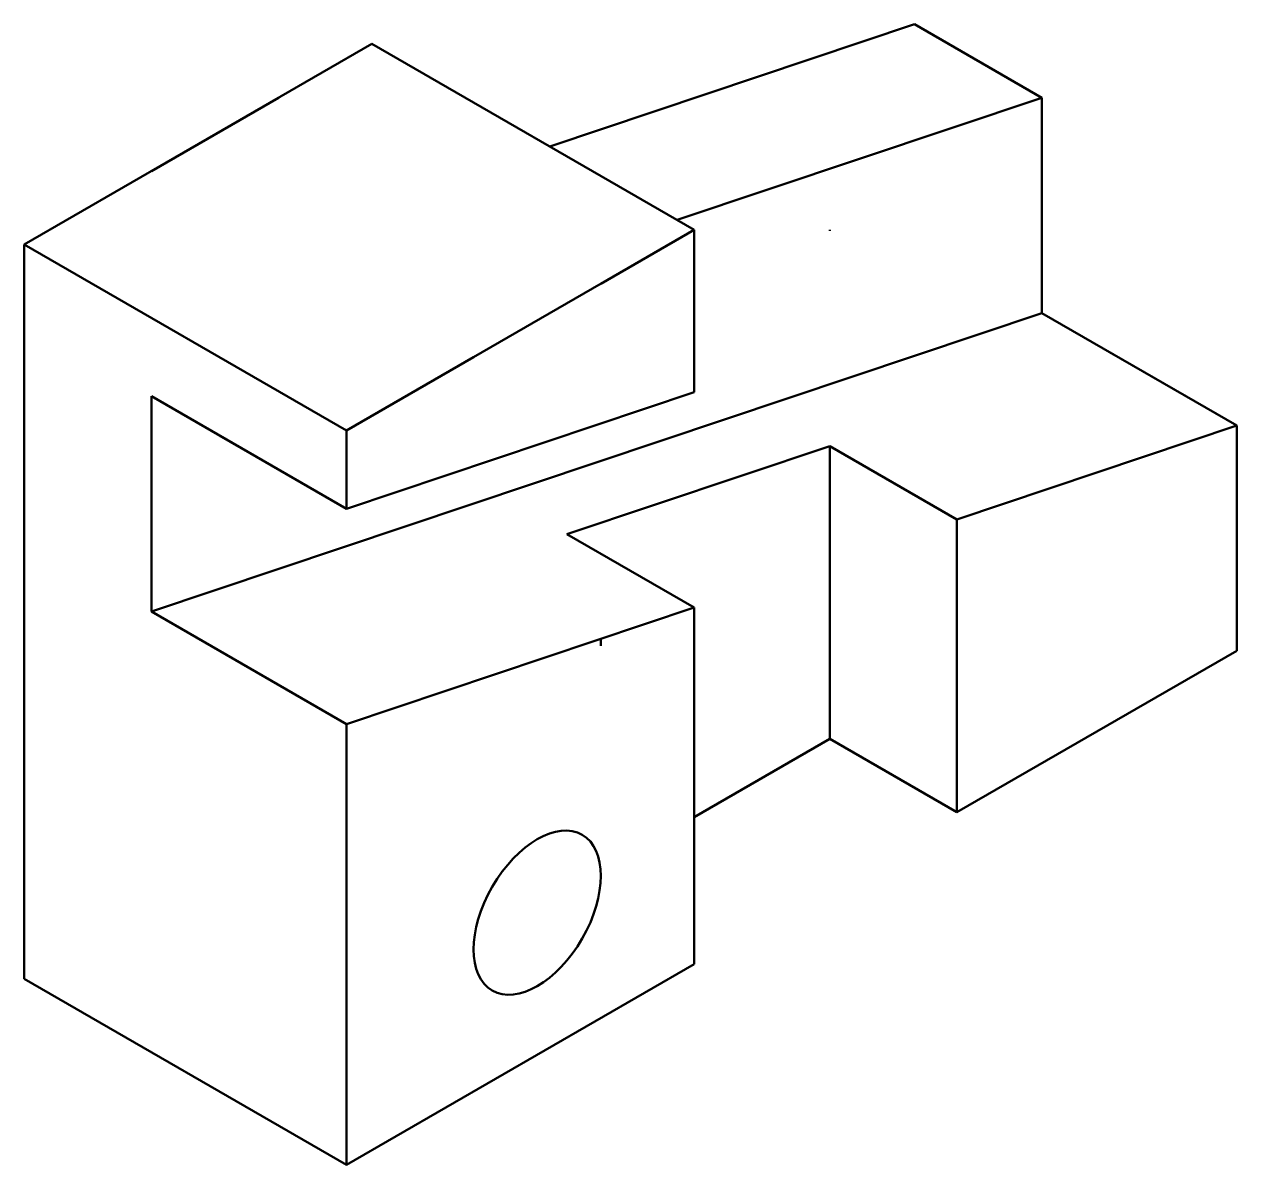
# Model space of a CAD drawing. Header units: millimetres. Extents: x 220 to 839, y -349 to 233.
import ezdxf

# ---------------------------------------------------------------- set-up
doc = ezdxf.new("R2010")
doc.units = ezdxf.units.MM
doc.layers.add('Contorno', color=250, linetype='Continuous', lineweight=50)

msp = doc.modelspace()

# ---------------------------------------------------------------- linework, layer by layer
at = {"layer": 'Contorno'}
for p, q in [((487.99, 170.93), (674.24, 233.4)), ((674.24, 233.4), (739.19, 195.9)), ((674.24, 233.4), (739.19, 195.9)), ((219.57, 120.9), (397.11, 223.4)), ((561.65, 128.4), (397.11, 223.4)), ((284.52, 158.4), (349.48, 195.9)), ((739.19, 195.9), (552.94, 133.43)), ((739.19, 195.9), (739.19, 85.9)), ((449.07, 63.4), (561.65, 128.4)), ((514.02, 100.9), (561.65, 128.4)), ((561.65, 128.4), (561.65, 45.45)), ((630.93, 128.4), (630.93, 127.97)), ((384.12, 25.9), (219.57, 120.9)), ((219.57, -29.1), (219.57, 120.9)), ((739.19, 85.9), (284.52, -66.6)), ((838.78, 28.4), (739.19, 85.9)), ((384.12, 25.9), (449.07, 63.4)), ((838.78, 28.4), (773.83, 65.9)), ((284.52, 43.4), (284.52, -66.6)), ((384.12, -14.1), (284.52, 43.4)), ((384.12, -14.1), (561.65, 45.45)), ((384.12, 25.9), (384.12, -14.1)), ((838.78, 28.4), (695.89, -19.53)), ((838.78, -86.6), (838.78, 28.4)), ((838.78, -86.6), (838.78, 28.4)), ((384.12, -14.1), (319.17, 23.4)), ((630.93, 17.97), (496.7, -27.05)), ((630.93, 17.97), (630.93, -131.6)), ((695.89, -19.53), (630.93, 17.97)), ((695.89, -19.53), (695.89, -169.1)), ((695.89, -19.53), (695.89, -20.1)), ((219.57, -29.1), (219.57, -254.1)), ((561.65, -64.55), (496.7, -27.05)), ((384.12, -124.1), (284.52, -66.6)), ((561.65, -64.55), (384.12, -124.1)), ((561.65, -64.55), (561.65, -246.6)), ((514.02, -80.53), (514.02, -84.1)), ((695.89, -169.1), (838.78, -86.6)), ((384.12, -349.1), (384.12, -124.1)), ((384.12, -124.1), (384.12, -349.1)), ((630.93, -131.6), (561.65, -171.6)), ((695.89, -169.1), (630.93, -131.6)), ((384.12, -349.1), (561.65, -246.6)), ((219.57, -254.1), (384.12, -349.1))]:
    msp.add_line(p, q, dxfattribs=at)
msp.add_ellipse((481.55, -220.35), major_axis=(-22.96, -39.77), ratio=0.57735, dxfattribs=at)

doc.saveas('drawing.dxf')
